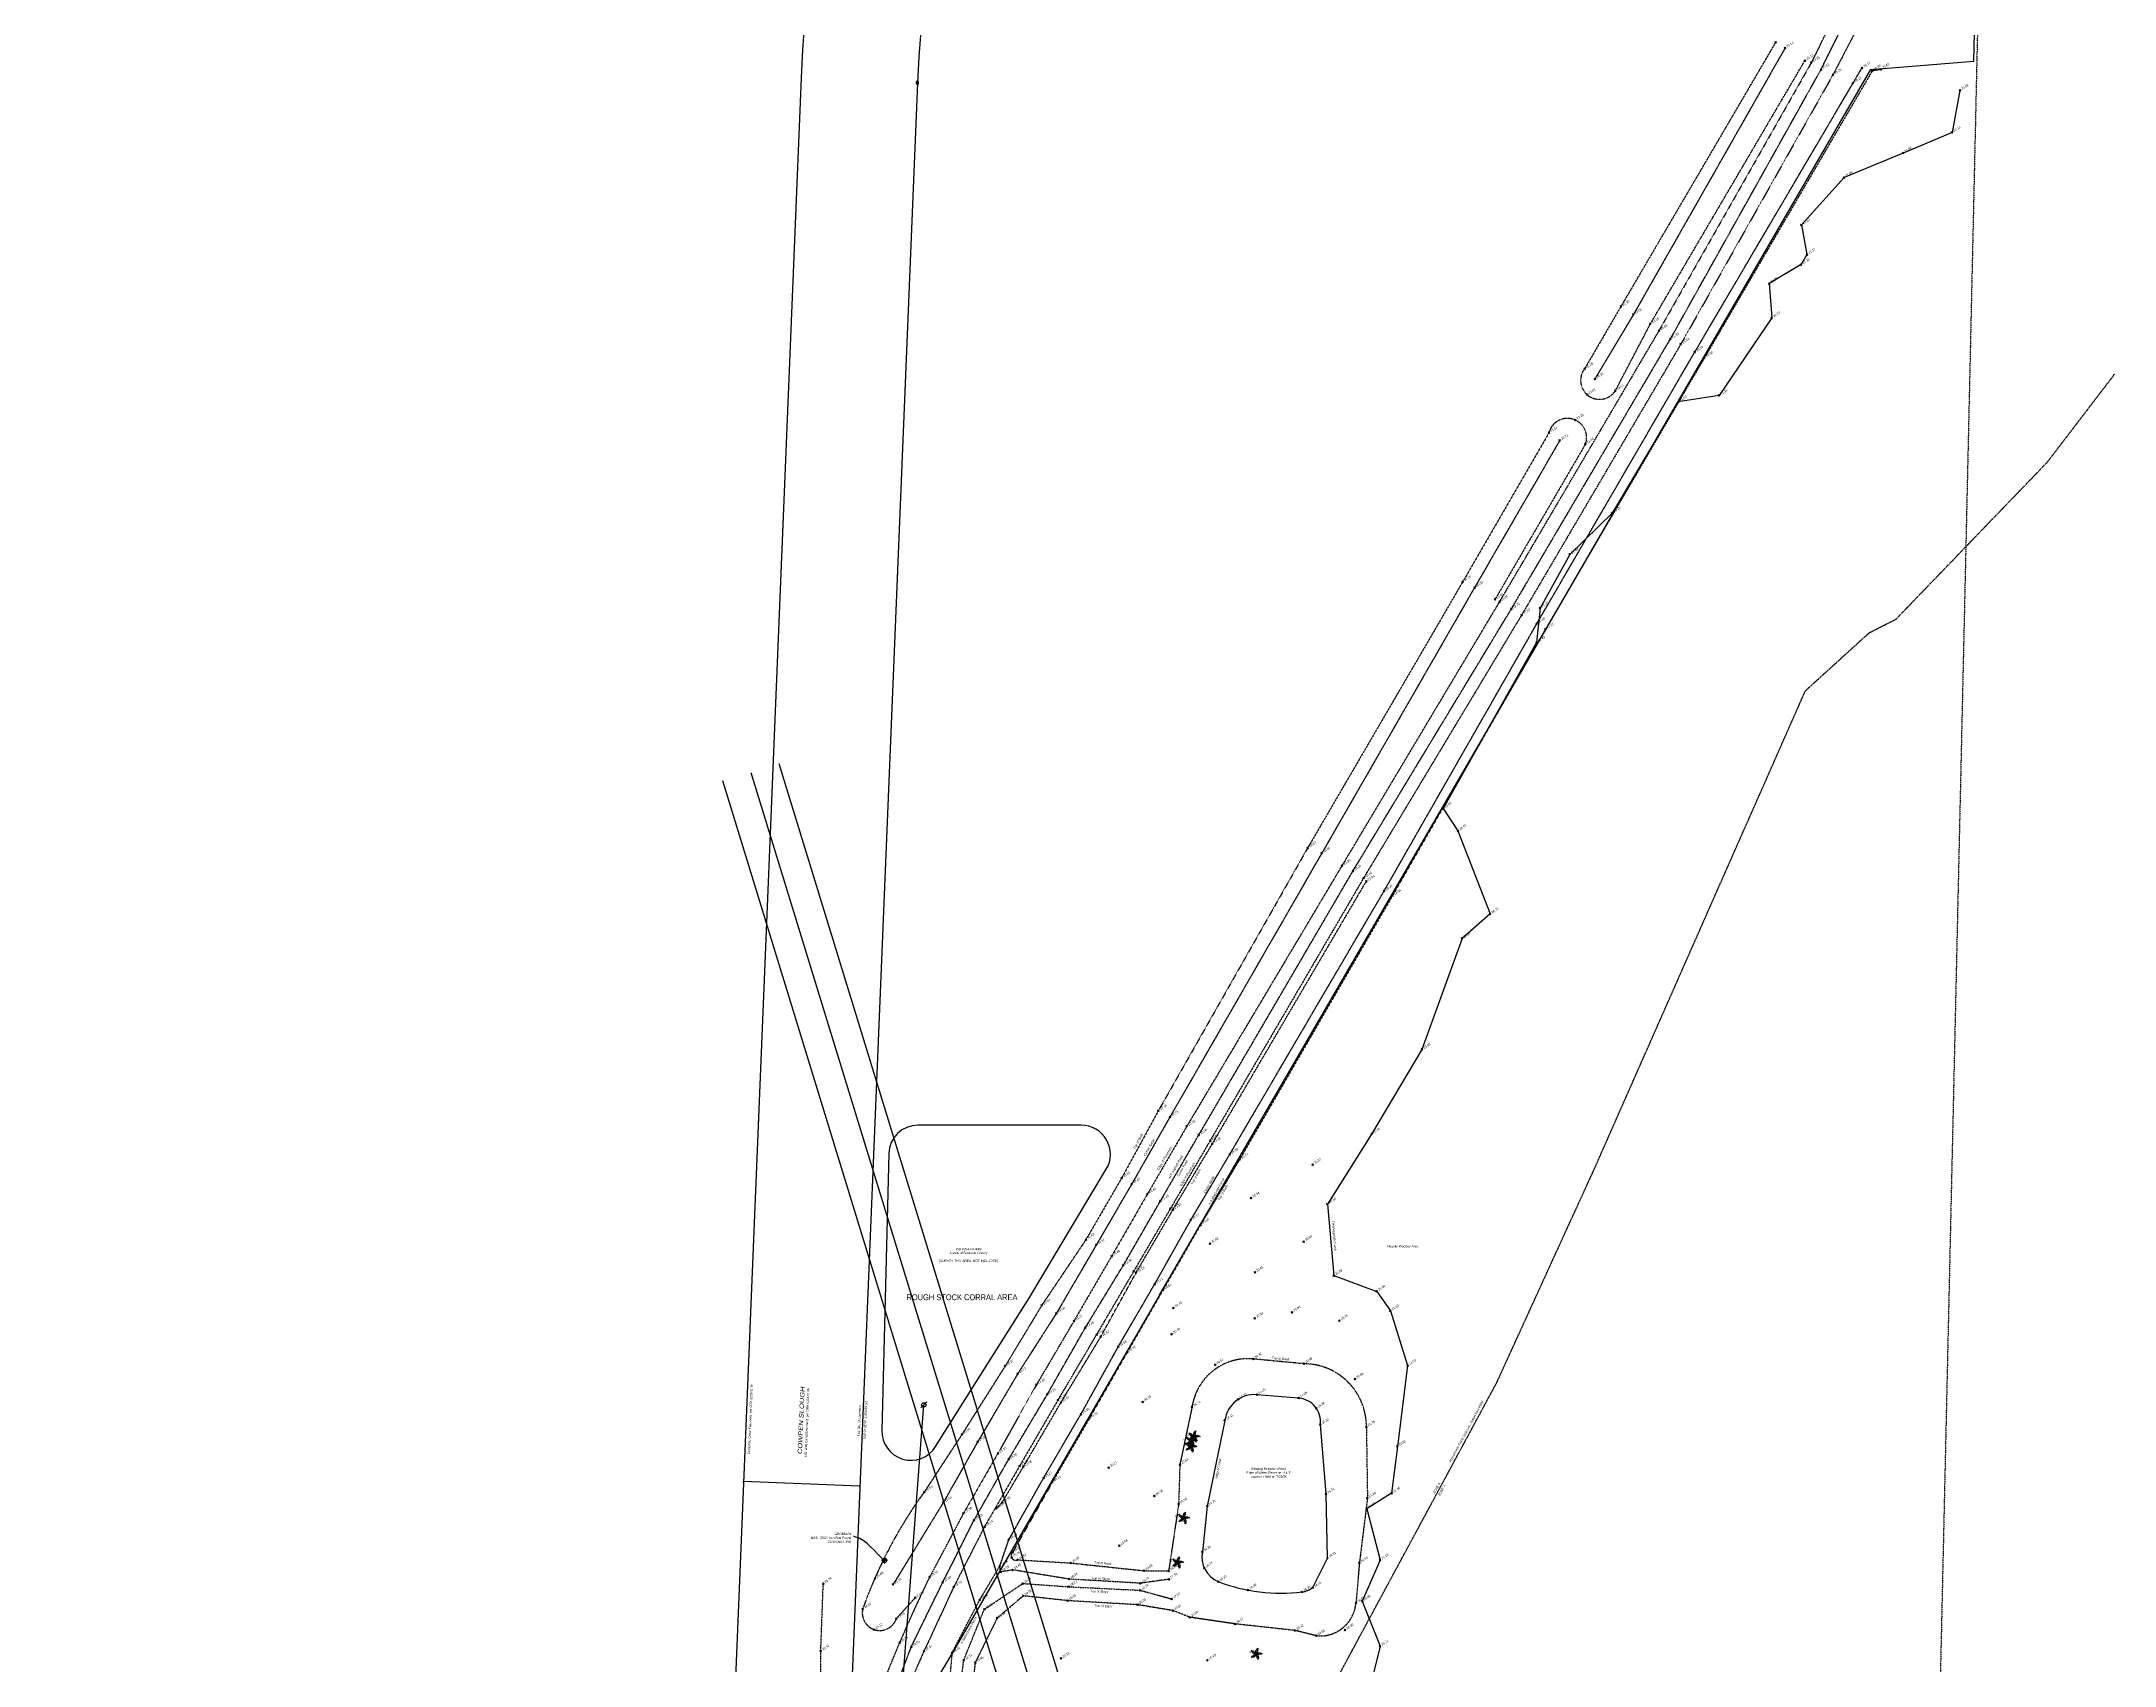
# Model space of a CAD drawing. Header units: inches. Extents: x -625442 to 34963, y -27993 to 66986.
# Drawn here: x -344837 to -327764, y 43224 to 56604 of the extents above; entities that cross this region are included whole.
import ezdxf
from ezdxf.enums import TextEntityAlignment as Align

# ---------------------------------------------------------------- set-up
doc = ezdxf.new("R2010")
doc.units = ezdxf.units.IN
doc.header["$LTSCALE"] = 0.5
doc.header["$MEASUREMENT"] = 0
doc.header["$PDMODE"] = 35
for name, pattern in [('CENTER2', [1.125, 0.75, -0.125, 0.125, -0.125]), ('CENTERX2', [4, 2.5, -0.5, 0.5, -0.5]), ('DASHED2', [0.375, 0.25, -0.125]), ('DIVIDE2', [0.625, 0.25, -0.125, 0, -0.125, 0, -0.125]), ('PHANTOM', [20, 10, -2, 2, -2, 2, -2])]:
    doc.linetypes.add(name, pattern=pattern)
for name, color, linetype in [('A-ANNO-TEXT', 30, 'Continuous'), ('BOUNDARY', 7, 'Continuous'), ('CL_ROAD', 227, 'CENTER2'), ('CL_SWALE', 227, 'CENTERX2'), ('EASEMENT', 7, 'Continuous'), ('EDGE OF PAVEMENT', 253, 'DASHED2'), ('EDGE OF WATER', 131, 'Continuous'), ('FEMA FLOOD ZONE', 190, 'PHANTOM'), ('FENCE', 7, 'FEN_LINE'), ('OVERHEAD WIRE', 251, 'OHE_POWER_LINE'), ('P-DOOR', 51, 'Continuous'), ('POWER POLE WOODMARK', 2, 'Continuous'), ('SECTION LINE', 101, 'DIVIDE2'), ('SPOT ELEVATION TEXT', 252, 'Continuous'), ('SURVEY MONUMENTS', 1, 'Continuous'), ('TEXT', 7, 'Continuous'), ('TOE OF SLOPE', 36, 'DIVIDE2'), ('TOP OF BANK', 252, 'DASHED2'), ('TREE LINE', 73, 'Continuous'), ('Trees-Anno', 43, 'Continuous'), ('TreesMARK', 46, 'Continuous')]:
    doc.layers.add(name, color=color, linetype=linetype)
doc.styles.add('1-8T', font='Arial.ttf', dxfattribs={"width": 0.8, "height": 24})
doc.styles.add('BLDG', font='IC-Romans.shx', dxfattribs={"width": 0.8})
doc.styles.add('BRG', font='swissc.ttf', dxfattribs={"width": 1.5, "oblique": 8})
doc.styles.add('ROMANS', font='ROMANS.SHX', dxfattribs={"height": 0.2})
doc.styles.get("Standard").update_dxf_attribs({"font": 'Arial.ttf'})
doc.styles.add('TXT', font='IC-Romans.shx')
doc.linetypes.add('FEN_LINE', pattern='A,0.5,-0.2,[" X ",Standard,S=0.1,R=0,X=-0.1,Y=-0.05],-0.25', length=0.95)
doc.linetypes.add('OHE_POWER_LINE', pattern='A,0.43,["OE",ROMANS,S=0.07,R=0,X=0,Y=-0.036398],0.009979,-0.121091', length=0.56107)
doc.dimstyles.new('20 SCALE', dxfattribs={"dimtxt": 1.6, "dimasz": 2, "dimexe": 0.18, "dimexo": 0.0625, "dimgap": 0.04, "dimtad": 0, "dimdec": 1, "dimzin": 0, "dimdsep": 46, "dimtxsty": 'BLDG', "dimcen": 0.09, "dimaunit": 1, "dimadec": 4, "dimazin": 0, "dimtfac": 1, "dimtdec": 1, "dimtofl": 0, "dimtmove": 2, "dimatfit": 3, "dimfxl": 1, "dimtolj": 1, "dimtzin": 0, "dimarcsym": 0})

# ---------------------------------------------------------------- blocks, each defined once
blk = doc.blocks.new('SPT10')
at = {"color": 0, "linetype": 'Continuous'}
for p, q in [((-0.35, -0.35), (0.35, 0.35)), ((0.35, -0.35), (-0.35, 0.35))]:
    blk.add_line(p, q, dxfattribs=at)
blk = doc.blocks.new('SPT13')
blk.add_hatch(color=0).paths.add_polyline_path([(-0.5, 0.5), (-0.5, -0.5), (0.5, -0.5), (0.5, 0.5)])
at = {"color": 0}
blk.add_lwpolyline([(-0.5, 0.5), (-0.5, -0.5), (0.5, -0.5), (0.5, 0.5)], close=True, dxfattribs=at)
blk = doc.blocks.new('TR_PALM')
at = {"flags": 128}
blk.add_lwpolyline([(0, 0, -0.423359), (0.213, -0.004), (0.161, 0.014), (0.143, -0.022), (0.101, 0.009), (0.074, -0.024), (0.035, 0.008), (0, 0.001, -0.425081), (0.059, -0.206), (0.064, -0.148), (0.021, -0.143), (0.04, -0.091), (-0.001, -0.08), (0.016, -0.032), (0.001, 0, -0.432562), (-0.179, -0.119), (-0.124, -0.106), (-0.129, -0.064), (-0.075, -0.066), (-0.075, -0.022), (-0.024, -0.026), (0, 0, -0.439984), (-0.168, 0.13), (-0.142, 0.082), (-0.101, 0.103), (-0.088, 0.051), (-0.045, 0.066), (-0.035, 0.015), (-0.001, 0.001, -0.429715), (0.069, 0.202), (0.037, 0.16), (0.064, 0.129), (0.021, 0.1), (0.046, 0.063), (0.003, 0.038), (-0.001, 0.001)], format="xyb", dxfattribs=at)
blk = doc.blocks.new('TREE9')
at = {"xscale": 2.399999904, "yscale": 2.399999904, "zscale": 2.399999904}
blk.add_blockref('TR_PALM', (0, 0), dxfattribs=at)
blk = doc.blocks.new('SPT28')
at = {"color": 0, "linetype": 'Continuous'}
blk.add_line((0.53, 0.53), (-0.53, -0.53), dxfattribs=at)
blk.add_circle((0, 0), 0.375, dxfattribs=at)
blk = doc.blocks.new('*D749')
at = {"layer": 'DEFPOINTS', "color": 0, "transparency": 16777216}
for p in [(-339056, 44733), (-338097, 44703), (-338097, 44694)]:
    blk.add_point(p, dxfattribs=at)
at = {"layer": 'TEXT', "color": 0, "lineweight": -2, "transparency": 16777216}
for p, q in [((-339056, 44733), (-339056, 44742)), ((-339054, 44742), (-338579, 44723)), ((-338099, 44703), (-338573, 44722)), ((-338097, 44694), (-338097, 44703))]:
    blk.add_line(p, q, dxfattribs=at)
at = {"layer": 'TEXT', "color": 0, "transparency": 16777216}
for points in [[(-339054, 44742), (-339054, 44742), (-339056, 44742)], [(-338099, 44703), (-338099, 44703), (-338097, 44703)]]:
    blk.add_solid(points, dxfattribs=at)
at = {"layer": 'TEXT', "color": 0, "transparency": 16777216, "insert": (-338576, 44723), "char_height": 1.6, "attachment_point": 5, "rotation": 357.6496, "style": 'BLDG'}
blk.add_mtext("\\A1;960.0'", dxfattribs=at)
blk = doc.blocks.new('SPT12')
at = {"linetype": 'ByBlock'}
h = blk.add_hatch(color=0, dxfattribs=at)
h.paths.add_polyline_path([(0, 0.375), (0, 0), (0.375, 0, 0.4142136)])
h.paths.add_polyline_path([(0, 0), (-0.375, 0, 0.4142136), (0, -0.375)])
at = {"color": 0, "linetype": 'Continuous'}
for p, q in [((0.5, 0), (-0.5, 0)), ((0, -0.5), (0, 0.5))]:
    blk.add_line(p, q, dxfattribs=at)
blk.add_circle((0, 0), 0.375, dxfattribs=at)

msp = doc.modelspace()

# ---------------------------------------------------------------- linework, layer by layer
at = {"layer": 'BOUNDARY'}
msp.add_lwpolyline([(-335220.80268, 64043.88481), (-335998.24827, 63093.9977, 0.1626301766), (-338581.27069, 56302.95768), (-339295.33756, 38905.7259, -0.1030827088), (-340436.51138, 34369.63044), (-344041.13928, 26943.56825, -0.0480698895), (-345759.29655, 24128.35616), (-352751.13138, 14816.23434, -0.0821429728), (-355452.61013, 12233.93995), (-356282.58151, 11667.43194, -0.0683606838), (-359075.16348, 10275.42918), (-364667.80823, 8385.33493, -0.0559828453), (-366544.08142, 7977.44989), (-366582.75851, 7973.48282, 0.1646773725), (-370598.35836, 6138.4667), (-371667.98157, 5131.84879, 0.0898707178), (-374097.89113, 1844.09453)], format="xyb", dxfattribs=at)
at = {"layer": 'CL_ROAD'}
msp.add_lwpolyline([(-337860.33237, 42880.48294), (-337673.76013, 43378.02317), (-337413.99095, 43910.06809), (-337157.20652, 44420.2183), (-336872.01844, 44922.55196), (-336553.58045, 45457.47802), (-336239.18243, 46008.81911), (-335926.08557, 46522.71261), (-335621.94092, 47050.88259), (-335305.62095, 47595.29319), (-334036.78983, 49768.75315), (-332732.28259, 51928.03291), (-331421.77493, 54152.58565), (-330181.1161, 56372.43864), (-329686.59116, 57366.24845), (-329437.83181, 57877.70591, 0.0535654961), (-329264.39575, 58821.76271), (-329296.66238, 59749.14815)], format="xyb", dxfattribs=at)
at = {"layer": 'CL_SWALE'}
for points in [[(-330478.25254, 56548.98089), (-331726.06572, 54354.85935), (-332043.68651, 53823.65079)], [(-336944.99021, 44042.75396), (-336870.10353, 44260.33546), (-336583.66395, 44769.74857), (-336276.25429, 45294.66559), (-335969.0904, 45850.66264), (-335669.23769, 46365.33305), (-335371.2199, 46894.49211), (-335051.19652, 47434.8439), (-333779.70199, 49604.95982), (-332521.84612, 51807.34946), (-331221.52635, 54044.49096), (-329916.78928, 56262.06185), (-329843.89483, 56385.30537)], [(-332333.37811, 53316.73063), (-333034.61167, 52105.10785), (-334292.7866, 49916.69606), (-335543.71816, 47743.21827), (-335857.24113, 47192.41178), (-336149.60911, 46690.10094), (-336477.92708, 46127.0038), (-336796.87336, 45628.18723), (-337125.68369, 45069.14953), (-337409.56128, 44567.28695), (-337822.62526, 43893.19558)]]:
    msp.add_lwpolyline(points, dxfattribs=at)
at = {"layer": 'DEFPOINTS'}
for p, q in [((-338993.93012, 50580.58565), (-330425.45724, 22660.14749)), ((-338764.83742, 50655.22511), (-330196.36454, 22734.78695)), ((-339229.15428, 50514.33546), (-330660.6814, 22593.8973))]:
    msp.add_line(p, q, dxfattribs=at)
at = {"layer": 'EASEMENT'}
msp.add_lwpolyline([(-335255.35094, 62485.96518, 0.1626301766), (-337622.07832, 56263.58777), (-338336.14519, 38866.35599, -0.1030827088), (-339572.87769, 33950.42063), (-343177.50559, 26524.35845, -0.0480698895), (-344991.60308, 23551.94768), (-351983.43791, 14239.82586, -0.0821429728), (-354911.40353, 11441.03679), (-355741.37491, 10874.52878, -0.0683606838), (-358767.79985, 9365.96362), (-364360.4446, 7475.86938, -0.0559828453), (-366446.12912, 7022.46018), (-366484.80621, 7018.49311, 0.1646773725), (-369940.43815, 5439.36656), (-371010.06136, 4432.74865, 0.0898707178), (-373236.49712, 1420.3017)], format="xyb", dxfattribs=at)
at = {"layer": 'EDGE OF PAVEMENT'}
for points in [[(-330157.36402, 62104.29158), (-329645.18101, 61852.72745, -0.0891258707), (-329512.6621, 61544.35705), (-329502.36867, 61244.13825), (-329485.75174, 60860.35762), (-329472.28218, 60659.82314), (-329429.01483, 59754.60067), (-329409.02237, 58838.0129, -0.0746595633), (-329578.73269, 57922.31882, -0.019164248), (-329773.70792, 57420.55434), (-330260.81438, 56430.53604), (-331516.4584, 54220.98724), (-332828.68631, 51989.75226), (-334126.03137, 49815.05544), (-335404.29911, 47667.05527), (-335728.07342, 47109.8747), (-336024.20693, 46595.50857), (-336333.98377, 46062.46539), (-336643.12442, 45537.00442), (-336959.83065, 44972.50398), (-337243.67133, 44478.09927), (-337522.69639, 43953.73989, 0.0244675236), (-337971.5011, 42908.22346, 0.0696473211)], [(-329563.97979, 57326.04298), (-330083.53453, 56328.90016), (-331336.18783, 54110.05988), (-332646.8982, 51879.35169), (-333949.1308, 49711.13197), (-335211.73491, 47549.47203), (-335539.347, 46988.94751), (-335841.96208, 46472.3327), (-336147.71419, 45951.06432), (-336465.27932, 45412.48266), (-336781.02202, 44868.77143), (-337069.99376, 44369.07286), (-337324.57094, 43870.75507), (-337569.20465, 43342.64368, 0.0456846101), (-337948.50551, 42251.3298, 0.0533268061)]]:
    msp.add_lwpolyline(points, format="xyb", dxfattribs=at)
at = {"layer": 'EDGE OF WATER'}
msp.add_lwpolyline([(-334827.05325, 45455.7612, 0.3978401392), (-335091.59524, 45243.05451), (-335236.43966, 44537.43432), (-335276.28896, 44161.35314, 0.3524490293), (-335145.99863, 43915.65755, 0.1217381885), (-334454.44467, 43830.80328, 0.1318925177), (-334367.29453, 43865.86148), (-334245.81492, 44108.75289), (-334258.10031, 44637.62501), (-334303.8074, 45209.94022, 0.4239915361), (-334483.92111, 45427.20016)], format="xyb", dxfattribs=at)
msp.add_lwpolyline([(-334483.92111, 45427.20016), (-334827.05325, 45455.7612)], dxfattribs=at)
at = {"layer": 'FEMA FLOOD ZONE'}
msp.add_lwpolyline([(-334256.82102, 42950.64126), (-332853.43188, 45552.35941), (-332040.08279, 47333.66524), (-330310.47485, 51254.04194), (-329783.5203, 51733.0147), (-329564.01338, 51844.07404), (-328318.48432, 53137.29999), (-327764.15582, 53862.60131)], dxfattribs=at)
at = {"layer": 'FENCE'}
for points in [[(-328921.88676, 56440.91987), (-328863.21905, 59053.36409), (-328857.0107, 59836.58044)], [(-335628.58849, 46274.53893), (-329771.78308, 56372.52376)], [(-329771.78308, 56372.52376), (-328921.88676, 56440.91987)], [(-335628.58849, 46274.53893), (-337346.9072, 43305.86017), (-337519.28252, 43025.26136), (-337627.00306, 42804.72653), (-337554.34276, 42763.95999)]]:
    msp.add_lwpolyline(points, dxfattribs=at)
at = {"layer": 'OVERHEAD WIRE'}
msp.add_lwpolyline([(-336603.2799, 30334.37478), (-339965.50712, 31904.49087), (-338238.50498, 36464.53545), (-337892.33383, 41118.22265), (-337570.38244, 45371.53407)], dxfattribs=at)
at = {"layer": 'P-DOOR'}
msp.add_lwpolyline([(-337916.12503, 45161.45503, 0.7623240929), (-337473.04834, 45027.6119), (-336700.99997, 46255.02643), (-336067.6344, 47312.59366, 0.5826971618), (-336273.53354, 47675.90443), (-337618.60979, 47675.90443, 0.4068376238), (-337858.53329, 47441.96343)], format="xyb", close=True, dxfattribs=at)
at = {"layer": 'SECTION LINE'}
msp.add_line((-328791.04081, 61205.17811), (-329577.99515, 26336.05729), dxfattribs=at)
at = {"layer": 'TOE OF SLOPE'}
for points in [[(-337338.56477, 43327.13034), (-337110.48108, 43764.17199), (-336944.99021, 44042.75396)], [(-337311.18315, 42684.98895), (-337241.67457, 43268.32996), (-337072.36569, 43686.64288), (-336755.88287, 43899.92493), (-336376.2727, 43873.11209), (-335789.21613, 43844.4665), (-335528.41018, 43772.98188)], [(-335551.82108, 43934.94718), (-335786.03948, 43902.31278), (-336373.24894, 43936.2095), (-336839.86953, 44012.45204), (-336937.12965, 43995.10018), (-336944.99021, 44042.75396)], [(-337338.56477, 43327.13034), (-337391.94622, 42719.68814)]]:
    msp.add_lwpolyline(points, dxfattribs=at)
at = {"layer": 'TOP OF BANK'}
for points in [[(-330555.5012, 56596.51701), (-331829.42786, 54420.57169), (-332128.48489, 53906.90895, 1.0377968342), (-331875.39987, 53725.697), (-331586.45102, 54277.60357), (-330313.86445, 56446.80424)], [(-329688.54273, 56373.61536), (-329760.31956, 56360.30909), (-331141.13182, 53998.49276), (-332451.39659, 51760.80781), (-333711.21411, 49566.37053), (-334968.31192, 47395.35936), (-335290.5971, 46856.69202), (-335599.84358, 46319.68731), (-335895.25348, 45806.13035), (-336206.99619, 45261.56126), (-336510.46413, 44737.01095), (-336839.74099, 44156.78313, 0.8360582689), (-336796.49471, 44095.0398), (-336359.50329, 44069.04312), (-335756.67802, 44005.2326), (-335553.42397, 44004.26532)], [(-332421.76239, 53380.85823, -1.048298882), (-332121.49756, 53287.21564), (-332866.31798, 52007.02141)], [(-332421.76239, 53380.85823), (-333131.86088, 52152.66191), (-334408.70914, 49960.58551), (-335638.31051, 47795.90443), (-335941.03925, 47240.40209), (-336234.79548, 46733.73256), (-336598.72466, 46192.2452), (-336900.37851, 45691.46083), (-337256.7321, 45128.07456), (-337566.78944, 44653.20074, 0.0724975898), (-338073.31304, 43690.40519, 0.9504228911), (-337796.46599, 43610.33296), (-337639.50355, 43784.36447)], [(-334440.47067, 45710.1292, -0.416822998), (-333925.48488, 45190.53903), (-333916.82042, 44603.10796), (-333983.16919, 44068.67884), (-334011.18276, 43740.53338, -0.4177564992), (-334337.08018, 43469.25223), (-334512.79077, 43513.0358), (-335007.77606, 43567.2299), (-335380.15235, 43622.23291), (-335518.49314, 43676.90985), (-335809.73969, 43725.12923), (-336386.23716, 43758.59225), (-336751.46512, 43798.64174), (-336967.12945, 43614.46926), (-337147.22242, 43249.04301), (-337214.51502, 42669.28126)], [(-334440.47067, 45710.1292), (-334856.39107, 45749.86708, 0.3995154317), (-335361.26206, 45354.0353), (-335461.68189, 44879.82582), (-335471.89033, 44554.29184), (-335553.42397, 44004.26532)]]:
    msp.add_lwpolyline(points, format="xyb", dxfattribs=at)
for points in [[(-336971.61945, 44520.1042), (-336926.76887, 44565.21754), (-336749.91087, 44862.46572), (-336440.69471, 45391.69575), (-336112.99909, 45933.16218), (-335822.65292, 46459.58377), (-335517.31728, 46980.98673), (-335193.93227, 47523.15347), (-333926.29649, 49684.58672)], [(-338420.33686, 42940.89611), (-338418.86035, 43344.05874), (-338398.58727, 43898.1151)]]:
    msp.add_lwpolyline(points, dxfattribs=at)
at = {"layer": 'TREE LINE'}
for points in [[(-329037.08715, 56200.24586), (-329101.94475, 55854.73577), (-329505.4109, 55683.96525), (-329991.60036, 55482.56609), (-330342.50174, 55092.09804), (-330297.73937, 54848.13364), (-330345.64633, 54766.05029), (-330607.61681, 54609.33183), (-330587.79423, 54325.7547), (-331021.32759, 53687.39204), (-331356.61077, 53633.83943), (-331901.33487, 52719.01693), (-332250.19275, 52378.65371), (-332495.15155, 51936.2252), (-332523.80978, 51652.5355), (-333292.53525, 50285.83555), (-333171.97741, 50099.78429), (-332906.87665, 49415.94862), (-333137.28834, 49214.1351), (-333467.88362, 48300.27603), (-333883.47675, 47601.75372), (-334246.08503, 47026.34875), (-334194.4515, 46437.17644), (-333840.05766, 46306.78987), (-333727.34475, 46146.55581), (-333586.13761, 45695.08447), (-333669.92653, 45029.27682), (-333718.21903, 44643.41775)], [(-333718.21903, 44643.41775), (-333923.1403, 44515.80601), (-333813.18039, 44092.76471)], [(-333813.18039, 44092.76471), (-333959.77656, 43754.43814), (-333813.12565, 43383.61992), (-333878.84953, 43116.30817)]]:
    msp.add_lwpolyline(points, dxfattribs=at)

# ---------------------------------------------------------------- block references
at = {"layer": 'POWER POLE WOODMARK', "xscale": 48, "yscale": 48, "zscale": 48}
msp.add_blockref('SPT28', (-337570.38244, 45371.53407), dxfattribs=at)
at = {"layer": 'SPOT ELEVATION TEXT', "xscale": 19.2, "yscale": 19.2, "zscale": 19.2}
for p in [(-330555.5012, 56596.51701), (-330478.25254, 56548.98089), (-330313.86445, 56446.80424), (-330260.81438, 56430.53604), (-330181.1161, 56372.43864), (-329843.89483, 56385.30537), (-329760.31956, 56360.30909), (-329688.54273, 56373.61536), (-330083.53453, 56328.90016), (-329916.78928, 56262.06185), (-329037.08715, 56200.24586), (-329101.94475, 55854.73577), (-329505.4109, 55683.96525), (-329991.60036, 55482.56609), (-330342.50174, 55092.09804), (-330297.73937, 54848.13364), (-330345.64633, 54766.05029), (-330607.61681, 54609.33183), (-331829.42786, 54420.57169), (-331726.06572, 54354.85935), (-330587.79423, 54325.7547), (-331586.45102, 54277.60357), (-331516.4584, 54220.98724), (-331421.77493, 54152.58565), (-331336.18783, 54110.05988), (-331221.52635, 54044.49096), (-331141.13182, 53998.49276), (-332128.48489, 53906.90895), (-332043.68651, 53823.65079), (-332106.84166, 53693.51382), (-331875.39987, 53725.697), (-331356.61077, 53633.83943), (-331021.32759, 53687.39204), (-332205.37831, 53484.94609), (-332421.76239, 53380.85823), (-332333.37811, 53316.73063), (-332121.49756, 53287.21564), (-331901.33487, 52719.01693), (-332250.19275, 52378.65371), (-333131.86088, 52152.66191), (-333034.61167, 52105.10785), (-332866.31798, 52007.02141), (-332828.68631, 51989.75226), (-332732.28259, 51928.03291), (-332495.15155, 51936.2252), (-332646.8982, 51879.35169), (-332521.84612, 51807.34946), (-332451.39659, 51760.80781), (-332523.80978, 51652.5355), (-333292.53525, 50285.83555), (-333171.97741, 50099.78429), (-334408.70914, 49960.58551), (-334292.7866, 49916.69606), (-334126.03137, 49815.05544), (-334036.78983, 49768.75315), (-333949.1308, 49711.13197), (-333926.29649, 49684.58672), (-333779.70199, 49604.95982), (-333711.21411, 49566.37053), (-332906.87665, 49415.94862), (-333137.28834, 49214.1351), (-333467.88362, 48300.27603), (-335638.31051, 47795.90443), (-335543.71816, 47743.21827), (-335404.29911, 47667.05527), (-335305.62095, 47595.29319), (-335211.73491, 47549.47203), (-335193.93227, 47523.15347), (-333883.47675, 47601.75372), (-335051.19652, 47434.8439), (-334968.31192, 47395.35936), (-334367.83004, 47351.81516), (-335941.03925, 47240.40209), (-335857.24113, 47192.41178), (-335728.07342, 47109.8747), (-335621.94092, 47050.88259), (-335539.347, 46988.94751), (-335517.31728, 46980.98673), (-334874.69054, 47075.60052), (-334246.08503, 47026.34875), (-335371.2199, 46894.49211), (-335290.5971, 46856.69202), (-336234.79548, 46733.73256), (-336149.60911, 46690.10094), (-335214.10634, 46698.79272), (-334442.11278, 46716.28815), (-336024.20693, 46595.50857), (-335926.08557, 46522.71261), (-335841.96208, 46472.3327), (-335822.65292, 46459.58377), (-334844.02519, 46462.74267), (-334194.4515, 46437.17644), (-335669.23769, 46365.33305), (-335599.84358, 46319.68731), (-333840.05766, 46306.78987), (-336598.72466, 46192.2452), (-336477.92708, 46127.0038), (-335514.98977, 46170.9514), (-334538.44085, 46134.41279), (-333727.34475, 46146.55581), (-336333.98377, 46062.46539), (-336239.18243, 46008.81911), (-336147.71419, 45951.06432), (-336112.99909, 45933.16218), (-335530.35187, 45954.14634), (-334844.43879, 46085.16909), (-334146.97065, 46064.67043), (-335969.0904, 45850.66264), (-335895.25348, 45806.13035), (-334856.39107, 45749.86708), (-336900.37851, 45691.46083), (-336796.87336, 45628.18723), (-335170.11737, 45701.64032), (-334440.47067, 45710.1292), (-334019.88541, 45584.03447), (-333586.13761, 45695.08447), (-336643.12442, 45537.00442), (-336553.58045, 45457.47802), (-336465.27932, 45412.48266), (-334981.15675, 45416.83847), (-334827.05325, 45455.7612), (-334483.92111, 45427.20016), (-336440.69471, 45391.69575), (-336276.25429, 45294.66559), (-336206.99619, 45261.56126), (-335768.95187, 45396.57078), (-335361.26206, 45354.0353), (-335091.59524, 45243.05451), (-334337.39556, 45343.00968), (-337256.7321, 45128.07456), (-337125.68369, 45069.14953), (-334303.8074, 45209.94022), (-333925.48488, 45190.53903), (-336959.83065, 44972.50398), (-336872.01844, 44922.55196), (-333669.92653, 45029.27682), (-336781.02202, 44868.77143), (-336749.91087, 44862.46572), (-336583.66395, 44769.74857), (-336510.46413, 44737.01095), (-336048.2459, 44853.91061), (-335461.68189, 44879.82582), (-337566.78944, 44653.20074), (-337409.56128, 44567.28695), (-336926.76887, 44565.21754), (-335670.96089, 44620.72068), (-335471.89033, 44554.29184), (-334258.10031, 44637.62501), (-333916.82042, 44603.10796), (-333718.21903, 44643.41775), (-337243.67133, 44478.09927), (-337157.20652, 44420.2183), (-336971.61945, 44520.1042), (-335236.43966, 44537.43432), (-333923.1403, 44515.80601), (-337069.99376, 44369.07286), (-336870.10353, 44260.33546), (-335961.11815, 44211.96066), (-336944.99021, 44042.75396), (-336847.40094, 44113.90434), (-336839.74099, 44156.78313), (-336796.49471, 44095.0398), (-336359.50329, 44069.04312), (-335276.28896, 44161.35314), (-334245.81492, 44108.75289), (-333983.16919, 44068.67884), (-333813.18039, 44092.76471), (-338398.58727, 43898.1151), (-337973.34761, 43943.84919), (-337822.62526, 43893.19558), (-337522.69639, 43953.73989), (-337413.99095, 43910.06809), (-337324.57094, 43870.75507), (-336937.12965, 43995.10018), (-336839.86953, 44012.45204), (-336755.88287, 43899.92493), (-336376.2727, 43873.11209), (-336373.24894, 43936.2095), (-335786.03948, 43902.31278), (-335756.67802, 44005.2326), (-335553.42397, 44004.26532), (-335551.82108, 43934.94718), (-335259.76479, 44026.27396), (-335145.99863, 43915.65755), (-337639.50355, 43784.36447), (-337110.48108, 43764.17199), (-336751.46512, 43798.64174), (-336386.23716, 43758.59225), (-335809.73969, 43725.12923), (-335789.21613, 43844.4665), (-335528.41018, 43772.98188), (-334899.82521, 43845.89355), (-334454.44467, 43830.80328), (-334367.29453, 43865.86148), (-334011.18276, 43740.53338), (-333959.77656, 43754.43814), (-338073.31304, 43690.40519), (-337796.46599, 43610.33296), (-337072.36569, 43686.64288), (-336967.12945, 43614.46926), (-335518.49314, 43676.90985), (-335380.15235, 43622.23291), (-335007.77606, 43567.2299), (-337979.07897, 43520.73281), (-337770.30034, 43412.14293), (-337673.76013, 43378.02317), (-334512.79077, 43513.0358), (-334337.08018, 43469.25223), (-334100.6972, 43516.58938), (-333813.12565, 43383.61992), (-338418.86035, 43344.05874), (-337569.20465, 43342.64368), (-337338.56477, 43327.13034), (-337241.67457, 43268.32996), (-337147.22242, 43249.04301), (-336439.56128, 43282.56088), (-335233.94744, 43267.64294)]:
    msp.add_blockref('SPT10', p, dxfattribs=at)
at = {"layer": 'SURVEY MONUMENTS'}
for name, p, xscale, yscale, zscale in [('SPT13', (-337623.07135, 56264.05856), 19.2, 19.2, 19.2), ('SPT12', (-337894.00397, 44090.22611), 48, 48, 48)]:
    msp.add_blockref(name, p, dxfattribs=dict(at, xscale=xscale, yscale=yscale, zscale=zscale))
at = {"layer": 'TreesMARK', "color": 46, "xscale": 96, "yscale": 96, "zscale": 96}
for p in [(-335371.2698, 45028.65904), (-335366.67241, 45077.72646), (-335344.77231, 45110.9691), (-335430.21795, 44440.19898), (-335479.65316, 44074.28162), (-334832.5741, 43320.313), (-334832.5741, 43320.313)]:
    msp.add_blockref('TREE9', p, dxfattribs=at)

# ---------------------------------------------------------------- texts
at = {"layer": 'A-ANNO-TEXT', "ltscale": 0.5, "style": '1-8T', "width": 0.8}
msp.add_text('ROUGH STOCK CORRAL AREA', height=48, dxfattribs=at).set_placement((-337713.23481, 46234.3656))
at = {"layer": 'SPOT ELEVATION TEXT', "style": 'BLDG', "width": 0.8}
for s, p in [('20.14', (-330433.14036, 56570.5807)), ('23.13', (-330268.75228, 56468.40405)), ('23.55', (-330215.70221, 56452.13585)), ('23.52', (-330136.00392, 56394.03846)), ('23.26', (-330038.42235, 56350.49997)), ('20.17', (-329798.78265, 56406.90518)), ('20.56', (-329715.20739, 56381.9089)), ('20.62', (-329643.43055, 56395.21518)), ('20.21', (-329871.67711, 56283.66166)), ('20.92', (-328991.97497, 56221.84568)), ('22.12', (-329056.83258, 55876.33559)), ('21.08', (-329460.29872, 55705.56507)), ('21.09', (-329946.48818, 55504.1659)), ('21.22', (-330297.38957, 55113.69785)), ('21.23', (-330300.53416, 54787.6501)), ('21.17', (-330252.62719, 54869.73345)), ('21.05', (-330562.50464, 54630.93164)), ('21.30', (-331784.31568, 54442.1715)), ('20.05', (-331680.95354, 54376.45916)), ('23.19', (-331541.33885, 54299.20338)), ('21.07', (-330542.68205, 54347.35451)), ('23.55', (-331471.34623, 54242.58706)), ('23.39', (-331376.66275, 54174.18546)), ('23.03', (-331291.07566, 54131.65969)), ('21.28', (-332083.37271, 53928.50876)), ('20.20', (-331176.41417, 54066.09077)), ('20.90', (-331096.01964, 54020.09258)), ('20.36', (-331998.57433, 53845.25061)), ('22.01', (-332061.72948, 53715.11363)), ('23.44', (-331830.28769, 53747.29681)), ('21.10', (-331311.4986, 53655.43924)), ('21.31', (-330976.21542, 53708.99186)), ('22.29', (-332160.26614, 53506.5459)), ('21.21', (-332376.65022, 53402.45804)), ('20.22', (-332288.26594, 53338.33044)), ('23.78', (-332076.38538, 53308.81546)), ('21.20', (-331856.2227, 52740.61674)), ('21.46', (-332205.08058, 52400.25352)), ('20.78', (-333086.7487, 52174.26172)), ('20.00', (-332989.49949, 52126.70766)), ('23.92', (-332821.20581, 52028.62122)), ('24.05', (-332783.57414, 52011.35207)), ('23.70', (-332687.17041, 51949.63273)), ('23.23', (-332601.78603, 51900.9515)), ('21.23', (-332450.03937, 51957.82501)), ('20.58', (-332476.73394, 51828.94928)), ('22.13', (-332406.28442, 51782.40762)), ('21.43', (-332478.6976, 51674.13531)), ('20.02', (-333247.42308, 50307.43537)), ('22.79', (-333126.86523, 50121.38411)), ('18.97', (-334363.59697, 49982.18532)), ('18.56', (-334247.67442, 49938.29587)), ('23.30', (-334080.9192, 49836.65526)), ('23.24', (-333991.67766, 49790.35297)), ('23.16', (-333904.01862, 49732.73179)), ('22.84', (-333881.18431, 49706.18653)), ('19.45', (-333734.58982, 49626.55963)), ('19.94', (-333666.10194, 49587.97034)), ('20.76', (-332861.76447, 49437.54843)), ('20.51', (-333092.17617, 49235.73492)), ('20.86', (-333422.77144, 48321.87585)), ('20.48', (-335593.19833, 47817.50424)), ('19.73', (-335498.60598, 47764.81808)), ('23.32', (-335359.18693, 47688.65509)), ('23.44', (-335260.50878, 47616.893)), ('20.74', (-333838.36457, 47623.35354)), ('23.54', (-335166.62273, 47571.07185)), ('23.28', (-335148.8201, 47544.75329)), ('19.69', (-335006.08435, 47456.44371)), ('20.72', (-334923.19974, 47416.95917)), ('20.57', (-334322.71786, 47373.41497)), ('20.29', (-335895.92707, 47262.0019)), ('19.67', (-335812.12896, 47214.01159)), ('23.42', (-335682.96125, 47131.47452)), ('20.54', (-334829.57837, 47097.20033)), ('23.45', (-335576.82874, 47072.4824)), ('23.52', (-335494.23482, 47010.54732)), ('23.31', (-335472.20511, 47002.58655)), ('20.60', (-334200.97286, 47047.94857)), ('20.42', (-336189.6833, 46755.33237)), ('19.77', (-335326.10772, 46916.09192)), ('20.50', (-335245.48492, 46878.29183)), ('19.57', (-336104.49693, 46711.70075)), ('23.44', (-335979.09476, 46617.10838)), ('20.43', (-335168.99417, 46720.39254)), ('20.60', (-334397.0006, 46737.88797)), ('23.34', (-335880.97339, 46544.31243)), ('23.35', (-335796.84991, 46493.93251)), ('23.13', (-335777.54074, 46481.18359)), ('20.45', (-334798.91302, 46484.34248)), ('20.69', (-334149.33932, 46458.77625)), ('19.71', (-335624.12551, 46386.93286)), ('20.61', (-335554.7314, 46341.28712)), ('21.04', (-333794.94549, 46328.38969)), ('20.53', (-336553.61248, 46213.84501)), ('19.90', (-336432.8149, 46148.60362)), ('23.27', (-336288.87159, 46084.0652)), ('20.40', (-335469.87759, 46192.55121)), ('20.52', (-334799.32662, 46106.76891)), ('20.80', (-334493.32867, 46156.0126)), ('20.70', (-334101.85848, 46086.27024)), ('21.10', (-333682.23257, 46168.15562)), ('23.28', (-336194.07026, 46030.41892)), ('23.23', (-336102.60202, 45972.66413)), ('22.92', (-336067.88692, 45954.762)), ('20.39', (-335485.23969, 45975.74616)), ('19.58', (-335923.97823, 45872.26245)), ('20.52', (-335850.1413, 45827.73017)), ('20.82', (-334811.27889, 45771.46689)), ('20.99', (-334395.3585, 45731.72902)), ('20.57', (-336855.26633, 45713.06064)), ('19.73', (-336751.76119, 45649.78704)), ('23.30', (-336598.01224, 45558.60423)), ('20.57', (-335125.0052, 45723.24013)), ('20.68', (-333974.77324, 45605.63429)), ('21.02', (-333541.02543, 45716.68428)), ('23.31', (-336508.46827, 45479.07783)), ('23.19', (-336420.16714, 45434.08248)), ('23.07', (-336395.58254, 45413.29556)), ('20.33', (-335723.8397, 45418.17059)), ('14.25', (-334936.04458, 45438.43828)), ('14.25', (-334781.94108, 45477.36101)), ('14.28', (-334438.80893, 45448.79998)), ('19.50', (-336231.14211, 45316.2654)), ('20.21', (-336161.88401, 45283.16107)), ('20.71', (-335316.14989, 45375.63511)), ('14.41', (-335046.48306, 45264.65433)), ('14.28', (-334292.28338, 45364.6095)), ('14.22', (-334258.69522, 45231.54003)), ('20.54', (-337211.61993, 45149.67437)), ('19.39', (-337080.57151, 45090.74934)), ('21.25', (-333880.37271, 45212.13885)), ('20.83', (-333624.81435, 45050.87664)), ('23.15', (-336914.71847, 44994.10379)), ('23.25', (-336826.90626, 44944.15177)), ('23.18', (-336735.90985, 44890.37124)), ('23.06', (-336704.79869, 44884.06553)), ('20.27', (-336003.13372, 44875.51042)), ('20.53', (-335416.56972, 44901.42563)), ('19.27', (-336538.55178, 44791.34838)), ('20.11', (-336465.35196, 44758.61076)), ('20.64', (-337521.67726, 44674.80055)), ('19.64', (-337364.44911, 44588.88676)), ('23.10', (-336926.50728, 44541.70401)), ('23.05', (-336881.65669, 44586.81735)), ('20.38', (-335625.84872, 44642.32049)), ('20.16', (-335426.77815, 44575.89165)), ('14.31', (-335191.32748, 44559.03413)), ('14.31', (-334212.98813, 44659.22483)), ('20.97', (-333878.02813, 44537.40582)), ('21.29', (-333871.70825, 44624.70777)), ('21.34', (-333673.10686, 44665.01756)), ('23.36', (-337198.55915, 44499.69908)), ('23.23', (-337112.09434, 44441.81812)), ('23.14', (-337024.88159, 44390.67267)), ('19.09', (-336824.99135, 44281.93527)), ('20.44', (-335916.00597, 44233.56047)), ('18.66', (-336899.87803, 44064.35377)), ('19.76', (-336802.28876, 44135.50415)), ('18.45', (-336794.75736, 44034.05185)), ('19.87', (-336794.62881, 44178.38294)), ('19.83', (-336751.38253, 44116.63961)), ('20.00', (-336314.39111, 44090.64293)), ('19.83', (-335711.56585, 44026.83241)), ('19.84', (-335508.31179, 44025.86513)), ('14.30', (-335231.17679, 44182.95295)), ('14.27', (-335214.65261, 44047.87378)), ('14.31', (-334200.70275, 44130.3527)), ('20.96', (-333938.05702, 44090.27865)), ('21.13', (-333768.06821, 44114.36452)), ('25.79', (-338353.4751, 43919.71491)), ('23.68', (-337928.23543, 43965.449)), ('21.31', (-337777.51309, 43914.7954)), ('23.91', (-337477.58422, 43975.3397)), ('23.39', (-337368.87878, 43931.6679)), ('22.91', (-337279.45877, 43892.35488)), ('18.39', (-336892.01748, 44016.69999)), ('18.15', (-336710.7707, 43921.52474)), ('18.22', (-336331.16053, 43894.71191)), ('18.04', (-336328.13677, 43957.80931)), ('18.18', (-335744.10395, 43866.06631)), ('18.18', (-335740.9273, 43923.91259)), ('17.76', (-335506.7089, 43956.54699)), ('14.30', (-335100.88646, 43937.25737)), ('14.36', (-334854.71304, 43867.49336)), ('14.31', (-334409.33249, 43852.4031)), ('14.41', (-334322.18236, 43887.46129)), ('24.28', (-338028.20087, 43712.005)), ('23.95', (-337594.39137, 43805.96428)), ('18.38', (-337065.36891, 43785.7718)), ('18.16', (-337027.25351, 43708.24269)), ('19.85', (-336706.35295, 43820.24155)), ('19.99', (-336341.12499, 43780.19206)), ('20.06', (-335764.62752, 43746.72905)), ('17.97', (-335483.29801, 43794.5817)), ('19.87', (-335473.38097, 43698.50967)), ('20.58', (-333966.07058, 43762.13319)), ('20.89', (-333914.66439, 43776.03795)), ('24.12', (-337933.96679, 43542.33263)), ('23.94', (-337751.35381, 43631.93277)), ('19.64', (-336922.01727, 43636.06907)), ('20.26', (-335335.04018, 43643.83272)), ('20.17', (-334962.66389, 43588.82971)), ('20.42', (-334467.67859, 43534.63561)), ('20.30', (-334055.58502, 43538.18919)), ('25.92', (-338373.74818, 43365.65855)), ('24.13', (-337725.18816, 43433.74274)), ('23.40', (-337628.64795, 43399.62299)), ('22.67', (-337524.09248, 43364.24349)), ('18.31', (-337293.45259, 43348.73015)), ('20.55', (-334291.968, 43490.85204)), ('20.71', (-333768.01348, 43405.21973)), ('18.21', (-337196.56239, 43289.92977)), ('19.46', (-337102.11025, 43270.64282)), ('20.16', (-336394.4491, 43304.16069)), ('20.29', (-335188.83526, 43289.24275))]:
    msp.add_text(s, height=19.2, rotation=33, dxfattribs=at).set_placement(p, align=Align.CENTER)
at = {"layer": 'TEXT'}
for s, insert, char_height, attachment_point, rotation, style in [('Top of Bank', (-335848.61564, 47484.56614), 19.2, 1, 61.411208955, 'TXT'), ('Center Swale', (-335761.76469, 47429.35853), 19.2, 1, 60.351159885, 'TXT'), ('Edge of Pavement', (-335651.90671, 47312.61723), 19.2, 1, 59.839383587, 'TXT'), ("%%P19' Asphalt Road", (-335560.57299, 47242.18959), 19.2, 1, 59.839383587, 'TXT'), ('Center Road', (-335486.09174, 47260.89695), 19.2, 1, 59.839383587, 'TXT'), ('Edge of Pavement', (-335463.25033, 47180.92416), 19.2, 1, 59.839383587, 'TXT'), ('Top of Bank', (-335373.20037, 47192.52154), 19.2, 1, 61.411208955, 'TXT'), ('Center Swale', (-335268.51694, 47122.85807), 19.2, 1, 60.351159885, 'TXT'), ("4' Barbed-wire Fence", (-335228.79, 47025.62646), 19.2, 1, 61.411208955, 'TXT'), ('Top of Bank', (-335150.86685, 47061.45255), 19.2, 1, 61.411208955, 'TXT'), ('Tree/Vegetation Line', (-334190.56335, 46888.0794), 19.2, 1, 275.008457719, 'TXT'), ('Top of Bank', (-334702.19665, 45769.6532), 19.2, 1, 354.542411734, 'TXT'), ('Centerline Canal Easement, per ORB 527/PG 36', (-339008.98827, 45253.30417), 19.2, 2, 87.649622287, 'TXT'), ('COWPEN SLOUGH', (-338598.66125, 45243.65361), 36, 2, 87.649622287, 'BRG'), ("160' wide Canal Easement, per ORB 527/PG 36", (-338542.57763, 45224.35935), 19.2, 2, 87.649622287, 'TXT'), ('East line of Easement', (-338111.64605, 45242.43752), 19.2, 2, 87.649622287, 'TXT'), ('S02°21\'01"W  1,450.99\'(F)', (-338061.50766, 45245.5983), 19.2, 2, 87.649622287, 'TXT'), ('Approximate Flood Zone Line, scaled from FIRM', (-333111.23054, 45158.1432), 19.2, 2, 61.657194945, 'TXT'), ('Edge of Water', (-335172.43561, 44766.73205), 19.2, 1, 78.399891366, 'TXT'), ('ZONE A', (-333355.5649, 44691.66614), 19.2, 2, 61.657194945, 'TXT'), ('ZONE X', (-333313.43821, 44672.71216), 19.2, 2, 61.657194945, 'TXT'), ('Top of Bank', (-336166.95055, 44085.28008), 19.2, 1, 353.957603153, 'TXT'), ('Toe of Slope', (-336187.51724, 43955.30083), 19.2, 1, 356.696262321, 'TXT'), ('Toe of Slope', (-336198.78277, 43848.29436), 19.2, 1, 357.206451276, 'TXT'), ('Top of Bank', (-336162.94861, 43728.16947), 19.2, 1, 356.677972454, 'TXT'), ("4' Barbed-wire Fence", (-337269.72316, 43410.27284), 19.2, 1, 61.411208955, 'TXT')]:
    msp.add_mtext(s, dxfattribs=dict(at, insert=insert, char_height=char_height, attachment_point=attachment_point, rotation=rotation, style=style))
at = {"layer": 'TEXT', "char_height": 19.2, "style": 'TXT'}
for s, insert, attachment_point in [('PID:0294-00-4000\\PLands of Sarasota County', (-337199.51721, 46665.16288), 2), ('Heavily Wooded Area', (-333625.32473, 46688.68294), 2), ('(SURVEY THIS AREA, NOT INCLUDED)', (-337202.21525, 46568.45026), 2), ("Existing Retention Pond\\PEdge of Water Elevation %%P14.3'\\Plocated in field on 7/20/26 ", (-334730.33869, 44855.03478), 2), ('GEOBM-01\\PNGS "J702" Iron Rod Found\\P22.65\'(NAVD88)', (-338168.06406, 44318.27997), 3)]:
    msp.add_mtext(s, dxfattribs=dict(at, insert=insert, attachment_point=attachment_point))
at = {"layer": 'Trees-Anno', "char_height": 19.2, "attachment_point": 9, "style": 'TXT'}
for s, insert in [('11', (-335408.53332, 45083.14436)), ('11', (-335386.63322, 45116.387)), ('9', (-335413.13071, 45034.07694)), ('11', (-335472.07886, 44445.61688)), ('11', (-335521.51407, 44079.69952)), ('9', (-334874.43502, 43325.7309)), ('9', (-334874.43502, 43325.7309))]:
    msp.add_mtext(s, dxfattribs=dict(at, insert=insert))

# ---------------------------------------------------------------- dimensions: what is measured, and where the dimension line sits
at = {"layer": 'TEXT'}
dim = msp.add_aligned_dim(p1=(-339056.14039, 44733.42744), p2=(-338096.94802, 44694.05752), distance=8.7956, dimstyle='20 SCALE', override={"dimpost": "<>'"}, dxfattribs=at)
dim.commit()
dim.dimension.update_dxf_attribs({"geometry": '*D749', "text_midpoint": (-338576.18349, 44722.53068)})

# ---------------------------------------------------------------- leaders
at = {"layer": 'TEXT', "path_type": 1}
msp.add_leader([(-337894.00397, 44090.22611), (-338137.82204, 44284.92522), (-338149.48, 44287.33684)], dimstyle='20 SCALE', dxfattribs=at)

doc.saveas('drawing.dxf')
